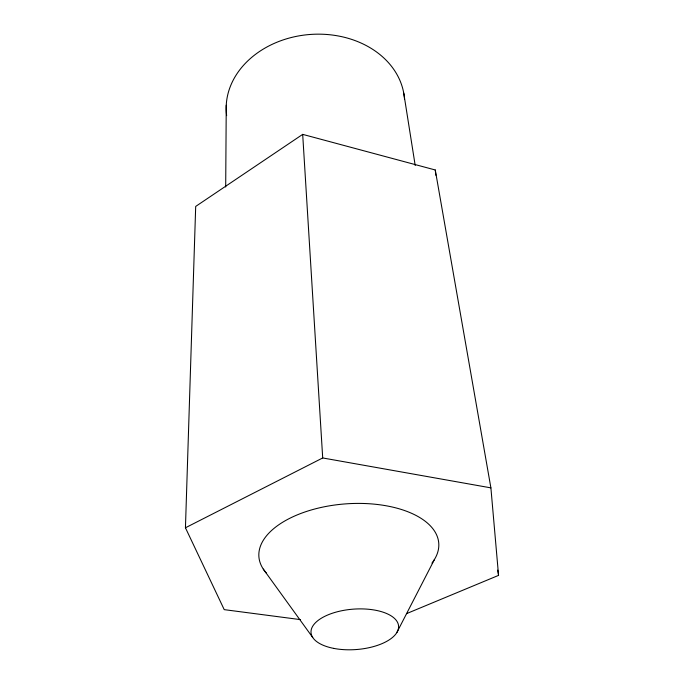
<?xml version="1.0" encoding="UTF-8"?>
<svg xmlns="http://www.w3.org/2000/svg" width="684" height="684" viewBox="0 0 684 684"><rect width="100%" height="100%" fill="white"/><g stroke="black" fill="none" stroke-linecap="round" stroke-linejoin="round"><path stroke-width="1.03" d="M225.694 187.023L226.25 105.25M300.379 619.61L224.224 609.641L185.441 527.783L195.692 206.423L302.687 134.372L435.263 169.974L490.898 487.863L498.559 575.381L406.441 613.676M396.814 632.597L434.502 559.392M185.441 527.783L322.703 457.955L490.898 487.863M263.263 569.062L312.725 637.497M497.67 570.114L498.559 575.381M403.748 93.118L415.205 165.494M435.263 169.974L435.853 175.232M302.687 134.372L322.703 457.955M266.486 573.209A90.185 46.196 -4.3 0 1 347.805 503.732A90.185 46.196 -4.3 0 1 431.963 563.086M226.652 115.63A89.347 71.521 -4.3 0 1 308.116 34.636A89.347 71.521 -4.3 0 1 404.518 99.112M333.655 648.372A43.904 20.255 -4.3 0 0 398.592 626.347A43.904 20.255 -4.3 0 0 332.125 613.317A43.904 20.255 -4.3 0 0 333.655 648.372"/></g></svg>
